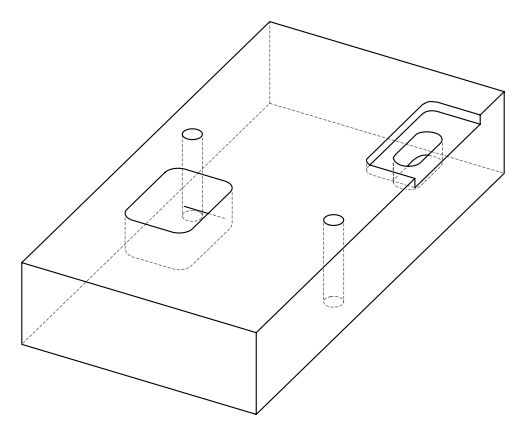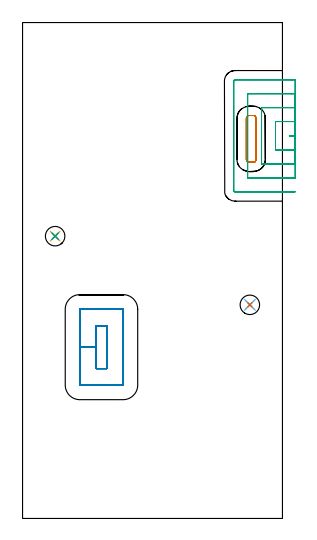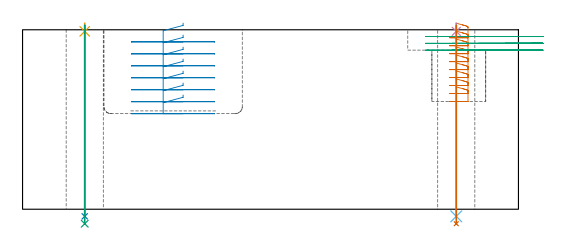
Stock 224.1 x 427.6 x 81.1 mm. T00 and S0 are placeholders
(PLAN: 9 operations, 7 tool changes, 15.2 min)
(1 MILL_RECTANGULAR_POCKET | POCKET_RECTANGULAR_STRAIGHT | NXT0201_012 | Follow Part, ap 4, ae 75% | 2.64 min | 41400 mm3)
(2 MILL_RECTANGULAR_POCKET_1 | POCKET_RECTANGULAR_STRAIGHT_1 | NXT0201_007 | Follow Part, ap 6.25, ae 75% | 5.32 min | 208789 mm3)
(3 MILL_SLOT | SLOT_PARTIAL_RECTANGULAR | NXT0201_012 | Follow Part, ap 4, ae 75% | 5.78 min | 39710 mm3)
(4 SPOT_DRILL | STEP1HOLE | NXT0321_9005460120000 | 0.03 min | 10 mm3)
(5 SPOT_DRILL_1 | STEP1HOLE_1 | NXT0321_9005460120000 | 0.03 min | 2 mm3)
(6 DRILL_THROUGH_HOLE_INTO_CENTER | STEP1HOLE | NXT0301_065 | 0.35 min | 5659 mm3)
(7 DRILL_TO_ENLARGE_THROUGH_HOLE | STEP1HOLE | UGT0301_291 | 0.36 min | 12276 mm3)
(8 DRILL_THROUGH_HOLE_INTO_CENTER_1 | STEP1HOLE_1 | NXT0301_065 | 0.35 min | 5586 mm3)
(9 DRILL_TO_ENLARGE_THROUGH_HOLE_1 | STEP1HOLE_1 | UGT0301_291 | 0.36 min | 12357 mm3)
(TOOL NXT0201_012 | ENDMILL 16mm [2P460-1600-NA 1630] | D16 FL38 Z6)
(TOOL NXT0201_007 | ENDMILL 25mm [R216.25-25050GCK54P 1620] | D25 R3 FL54 Z5)
(TOOL NXT0321_9005460120000 | NC Spot Drill, 142deg, 12mm, Carbide, Uncoated | D12 PA142 FL30 Z2)
(TOOL NXT0301_065 | Carbide Drill 9.4mm [860.1-0940-075A1-MM 2214] | D9.4 PA140 FL98 Z2)
(TOOL UGT0301_291 | Twist Drill 16.8 mm | D16.8 PA118 FL125 Z2)
(OP 1 MILL_RECTANGULAR_POCKET)
G17 G21 G94 G90
T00 M6
G54
G17 G0 G90 X195.841 Y307.1 S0 M3
G43 Z91.1 H1
Z84.1
G94 G1 X198.9 Z83.28 F250.
X199.055 Z83.239
X199.483 Y307.167 Z83.123
X199.892 Y307.309 Z83.007
X200.268 Y307.522 Z82.891
X200.601 Y307.799 Z82.775
X200.878 Y308.132 Z82.659
X201.091 Y308.508 Z82.543
X201.233 Y308.917 Z82.427
X201.3 Y309.345 Z82.311
Y309.5 Z82.269
Y327.3 Z77.5
Y345.1 F500.
G3 X198.9 Y347.5 R2.4
G1 X195.4
G3 X193. Y345.1 R2.4
G1 Y309.5
G3 X195.4 Y307.1 R2.4
G1 X198.9
G3 X201.3 Y309.5 R2.4
G1 Y327.3
Y328.3
G0 X195.841 Y307.1 Z80.5
G1 X198.9 Z79.68 F250.
X199.055 Z79.639
X199.483 Y307.167 Z79.523
X199.892 Y307.309 Z79.407
X200.268 Y307.522 Z79.291
X200.601 Y307.799 Z79.175
X200.878 Y308.132 Z79.059
X201.091 Y308.508 Z78.943
X201.233 Y308.917 Z78.827
X201.3 Y309.345 Z78.711
Y309.5 Z78.669
Y327.3 Z73.9
Y345.1 F500.
G3 X198.9 Y347.5 R2.4
G1 X195.4
G3 X193. Y345.1 R2.4
G1 Y309.5
G3 X195.4 Y307.1 R2.4
G1 X198.9
G3 X201.3 Y309.5 R2.4
G1 Y327.3
Y328.3
G0 X195.841 Y307.1 Z76.9
G1 X198.9 Z76.08 F250.
X199.055 Z76.039
X199.483 Y307.167 Z75.923
X199.892 Y307.309 Z75.807
X200.268 Y307.522 Z75.691
X200.601 Y307.799 Z75.575
X200.878 Y308.132 Z75.459
X201.091 Y308.508 Z75.343
X201.233 Y308.917 Z75.227
X201.3 Y309.345 Z75.111
Y309.5 Z75.069
Y327.3 Z70.3
Y345.1 F500.
G3 X198.9 Y347.5 R2.4
G1 X195.4
G3 X193. Y345.1 R2.4
G1 Y309.5
G3 X195.4 Y307.1 R2.4
G1 X198.9
G3 X201.3 Y309.5 R2.4
G1 Y327.3
Y328.3
G0 X195.841 Y307.1 Z73.3
G1 X198.9 Z72.48 F250.
X199.055 Z72.439
X199.483 Y307.167 Z72.323
X199.892 Y307.309 Z72.207
X200.268 Y307.522 Z72.091
X200.601 Y307.799 Z71.975
X200.878 Y308.132 Z71.859
X201.091 Y308.508 Z71.743
X201.233 Y308.917 Z71.627
X201.3 Y309.345 Z71.511
Y309.5 Z71.469
Y327.3 Z66.7
Y345.1 F500.
G3 X198.9 Y347.5 R2.4
G1 X195.4
G3 X193. Y345.1 R2.4
G1 Y309.5
G3 X195.4 Y307.1 R2.4
G1 X198.9
G3 X201.3 Y309.5 R2.4
G1 Y327.3
Y328.3
G0 X195.841 Y307.1 Z69.7
G1 X198.9 Z68.88 F250.
X199.055 Z68.839
X199.483 Y307.167 Z68.723
X199.892 Y307.309 Z68.607
X200.268 Y307.522 Z68.491
X200.601 Y307.799 Z68.375
X200.878 Y308.132 Z68.259
X201.091 Y308.508 Z68.143
X201.233 Y308.917 Z68.027
X201.3 Y309.345 Z67.911
Y309.5 Z67.869
Y327.3 Z63.1
Y345.1 F500.
G3 X198.9 Y347.5 R2.4
G1 X195.4
G3 X193. Y345.1 R2.4
G1 Y309.5
G3 X195.4 Y307.1 R2.4
G1 X198.9
G3 X201.3 Y309.5 R2.4
G1 Y327.3
Y328.3
G0 X195.841 Y307.1 Z66.1
G1 X198.9 Z65.28 F250.
X199.055 Z65.239
X199.483 Y307.167 Z65.123
X199.892 Y307.309 Z65.007
X200.268 Y307.522 Z64.891
X200.601 Y307.799 Z64.775
X200.878 Y308.132 Z64.659
X201.091 Y308.508 Z64.543
X201.233 Y308.917 Z64.427
X201.3 Y309.345 Z64.311
Y309.5 Z64.269
Y327.3 Z59.5
Y345.1 F500.
G3 X198.9 Y347.5 R2.4
G1 X195.4
G3 X193. Y345.1 R2.4
G1 Y309.5
G3 X195.4 Y307.1 R2.4
G1 X198.9
G3 X201.3 Y309.5 R2.4
G1 Y327.3
Y328.3
G0 X195.841 Y307.1 Z62.5
G1 X198.9 Z61.68 F250.
X199.055 Z61.639
X199.483 Y307.167 Z61.523
X199.892 Y307.309 Z61.407
X200.268 Y307.522 Z61.291
X200.601 Y307.799 Z61.175
X200.878 Y308.132 Z61.059
X201.091 Y308.508 Z60.943
X201.233 Y308.917 Z60.827
X201.3 Y309.345 Z60.711
Y309.5 Z60.669
Y327.3 Z55.9
Y345.1 F500.
G3 X198.9 Y347.5 R2.4
G1 X195.4
G3 X193. Y345.1 R2.4
G1 Y309.5
G3 X195.4 Y307.1 R2.4
G1 X198.9
G3 X201.3 Y309.5 R2.4
G1 Y327.3
Y328.3
G0 X195.841 Y307.1 Z58.9
G1 X198.9 Z58.08 F250.
X199.055 Z58.039
X199.483 Y307.167 Z57.923
X199.892 Y307.309 Z57.807
X200.268 Y307.522 Z57.691
X200.601 Y307.799 Z57.575
X200.878 Y308.132 Z57.459
X201.091 Y308.508 Z57.343
X201.233 Y308.917 Z57.227
X201.3 Y309.345 Z57.111
Y309.5 Z57.069
Y327.3 Z52.3
Y345.1 F500.
G3 X198.9 Y347.5 R2.4
G1 X195.4
G3 X193. Y345.1 R2.4
G1 Y309.5
G3 X195.4 Y307.1 R2.4
G1 X198.9
G3 X201.3 Y309.5 R2.4
G1 Y327.3
Y328.3
G0 X195.841 Y307.1 Z55.3
G1 X198.9 Z54.48 F250.
X199.055 Z54.439
X199.483 Y307.167 Z54.323
X199.892 Y307.309 Z54.207
X200.268 Y307.522 Z54.091
X200.601 Y307.799 Z53.975
X200.878 Y308.132 Z53.859
X201.091 Y308.508 Z53.743
X201.233 Y308.917 Z53.627
X201.3 Y309.345 Z53.511
Y309.5 Z53.469
Y327.3 Z48.7
Y345.1 F500.
G3 X198.9 Y347.5 R2.4
G1 X195.4
G3 X193. Y345.1 R2.4
G1 Y309.5
G3 X195.4 Y307.1 R2.4
G1 X198.9
G3 X201.3 Y309.5 R2.4
G1 Y327.3
Y328.3
G0 Z91.1
M5
M2
(OP 2 MILL_RECTANGULAR_POCKET_1)
G17 G21 G94 G90
T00 M6
G54
G17 G0 G90 X72.55 Y162.398 S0 M3
G43 Z91.1 H1
Z84.1
G94 G1 Y166.25 Z83.068 F250.
X63.55 Z80.656
Y147.7 Z75.686
Y129.15 F500.
X72.55
Y166.25
X63.55
Y147.7
X49.3
Y115.
X49.305 Y114.945
X49.345 Y114.905
X49.4 Y114.9
X86.7
X86.755 Y114.905
X86.795 Y114.945
X86.8 Y115.
Y180.4
X86.795 Y180.455
X86.755 Y180.495
X86.7 Y180.5
X49.4
X49.345 Y180.495
X49.305 Y180.455
X49.3 Y180.4
Y147.7
Y146.7
G0 X72.55 Y162.398 Z78.686
G1 Y166.25 Z77.653 F250.
X63.55 Z75.242
Y147.7 Z70.271
Y129.15 F500.
X72.55
Y166.25
X63.55
Y147.7
X49.3
Y115.
X49.305 Y114.945
X49.345 Y114.905
X49.4 Y114.9
X86.7
X86.755 Y114.905
X86.795 Y114.945
X86.8 Y115.
Y180.4
X86.795 Y180.455
X86.755 Y180.495
X86.7 Y180.5
X49.4
X49.345 Y180.495
X49.305 Y180.455
X49.3 Y180.4
Y147.7
Y146.7
G0 X72.55 Y162.398 Z73.271
G1 Y166.25 Z72.239 F250.
X63.55 Z69.828
Y147.7 Z64.857
Y129.15 F500.
X72.55
Y166.25
X63.55
Y147.7
X49.3
Y115.
X49.305 Y114.945
X49.345 Y114.905
X49.4 Y114.9
X86.7
X86.755 Y114.905
X86.795 Y114.945
X86.8 Y115.
Y180.4
X86.795 Y180.455
X86.755 Y180.495
X86.7 Y180.5
X49.4
X49.345 Y180.495
X49.305 Y180.455
X49.3 Y180.4
Y147.7
Y146.7
G0 X72.55 Y162.398 Z67.857
G1 Y166.25 Z66.825 F250.
X63.55 Z64.413
Y147.7 Z59.443
Y129.15 F500.
X72.55
Y166.25
X63.55
Y147.7
X49.3
Y115.
X49.305 Y114.945
X49.345 Y114.905
X49.4 Y114.9
X86.7
X86.755 Y114.905
X86.795 Y114.945
X86.8 Y115.
Y180.4
X86.795 Y180.455
X86.755 Y180.495
X86.7 Y180.5
X49.4
X49.345 Y180.495
X49.305 Y180.455
X49.3 Y180.4
Y147.7
Y146.7
G0 X72.55 Y162.398 Z62.443
G1 Y166.25 Z61.411 F250.
X63.55 Z58.999
Y147.7 Z54.029
Y129.15 F500.
X72.55
Y166.25
X63.55
Y147.7
X49.3
Y115.
X49.305 Y114.945
X49.345 Y114.905
X49.4 Y114.9
X86.7
X86.755 Y114.905
X86.795 Y114.945
X86.8 Y115.
Y180.4
X86.795 Y180.455
X86.755 Y180.495
X86.7 Y180.5
X49.4
X49.345 Y180.495
X49.305 Y180.455
X49.3 Y180.4
Y147.7
Y146.7
G0 X72.55 Y162.398 Z57.029
G1 Y166.25 Z55.996 F250.
X63.55 Z53.585
Y147.7 Z48.614
Y129.15 F500.
X72.55
Y166.25
X63.55
Y147.7
X49.3
Y115.
X49.305 Y114.945
X49.345 Y114.905
X49.4 Y114.9
X86.7
X86.755 Y114.905
X86.795 Y114.945
X86.8 Y115.
Y180.4
X86.795 Y180.455
X86.755 Y180.495
X86.7 Y180.5
X49.4
X49.345 Y180.495
X49.305 Y180.455
X49.3 Y180.4
Y147.7
Y146.7
G0 X72.55 Y162.398 Z51.614
G1 Y166.25 Z50.582 F250.
X63.55 Z48.17
Y147.7 Z43.2
Y129.15 F500.
X72.55
Y166.25
X63.55
Y147.7
X49.3
Y115.
X49.305 Y114.945
X49.345 Y114.905
X49.4 Y114.9
X86.7
X86.755 Y114.905
X86.795 Y114.945
X86.8 Y115.
Y180.4
X86.795 Y180.455
X86.755 Y180.495
X86.7 Y180.5
X49.4
X49.345 Y180.495
X49.305 Y180.455
X49.3 Y180.4
Y147.7
Y146.7
G0 Z91.1
M5
M2
(OP 3 MILL_SLOT)
G17 G21 G94 G90
T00 M6
G54
G17 G0 G90 X235.1 Y330.2 S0 M3
G43 Z91.1 H1
Z78.033
G94 G1 X232.1 F250.
X230.1
Y329.6
X232.1
X235.1
Y342.2
X232.1
X218.1 F500.
Y317.6
X232.1
X235.1 F250.
Y354.2
X232.1
X206.1 F500.
Y305.6
X232.1
X235.1 F250.
Y366.2
X232.1
X194.1 F500.
Y347.116
Y344.116 F250.
Y310.488 F500.
Y307.488 F250.
Y293.6 F500.
X232.1
X235.1 F250.
Y378.2
X232.1
X183.2 F500.
G3 X182.1 Y377.1 R1.1
G1 Y282.7
G3 X183.2 Y281.6 R1.1
G1 X232.1
X235.1 F250.
G0 Y330.2 Z74.967
G1 X232.1
X230.1
Y329.6
X232.1
X235.1
Y342.2
X232.1
X218.1 F500.
Y317.6
X232.1
X235.1 F250.
Y354.2
X232.1
X206.1 F500.
Y305.6
X232.1
X235.1 F250.
Y366.2
X232.1
X194.1 F500.
Y347.116
Y344.116 F250.
Y310.488 F500.
Y307.488 F250.
Y293.6 F500.
X232.1
X235.1 F250.
Y378.2
X232.1
X183.2 F500.
G3 X182.1 Y377.1 R1.1
G1 Y282.7
G3 X183.2 Y281.6 R1.1
G1 X232.1
X235.1 F250.
G0 Y330.2 Z71.9
G1 X232.1
X230.1
Y329.6
X232.1
X235.1
Y342.2
X232.1
X218.1 F500.
Y317.6
X232.1
X235.1 F250.
Y354.2
X232.1
X206.1 F500.
Y305.6
X232.1
X235.1 F250.
Y366.2
X232.1
X194.1 F500.
Y347.116
Y344.116 F250.
Y310.488 F500.
Y307.488 F250.
Y293.6 F500.
X232.1
X235.1 F250.
Y378.2
X232.1
X183.2 F500.
G3 X182.1 Y377.1 R1.1
G1 Y282.7
G3 X183.2 Y281.6 R1.1
G1 X232.1
X235.1 F250.
G0 Z91.1
M5
M2
(OP 4 SPOT_DRILL)
G17 G21 G94 G90
T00 M6
G54
G17 G0 G90 X196. Y184.2 S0 M3
G43 Z91.1 H0
G94 G81 G98 Z80.377 F250. R84.1
G80
M5
M2
(OP 5 SPOT_DRILL_1)
G17 G21 G94 G90
T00 M6
G54
G17 G0 G90 X28.1 Y243.4 S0 M3
G43 Z91.1 H0
G94 G81 G98 Z80.377 F250. R84.1
G80
M5
M2
(OP 6 DRILL_THROUGH_HOLE_INTO_CENTER)
G17 G21 G94 G90
T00 M6
G54
G17 G0 G90 X196. Y184.2 S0 M3
G43 Z91.1 H1
G94 G73 G98 Z-3.211 F250. Q9.368 R83.1
G80
M5
M2
(OP 7 DRILL_TO_ENLARGE_THROUGH_HOLE)
G17 G21 G94 G90
T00 M6
G54
G17 G0 G90 X196. Y184.2 S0 M3
G43 Z91.1 H0
G94 G73 G98 Z-6.547 F250. Q14.608 R83.1
G80
M5
M2
(OP 8 DRILL_THROUGH_HOLE_INTO_CENTER_1)
G17 G21 G94 G90
T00 M6
G54
G17 G0 G90 X28.1 Y243.4 S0 M3
G43 Z91.1 H1
G94 G73 G98 Z-3.211 F250. Q9.368 R83.1
G80
M5
M2
(OP 9 DRILL_TO_ENLARGE_THROUGH_HOLE_1)
G17 G21 G94 G90
T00 M6
G54
G17 G0 G90 X28.1 Y243.4 S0 M3
G43 Z91.1 H0
G94 G73 G98 Z-6.547 F250. Q14.608 R83.1
G80
M5
M2
